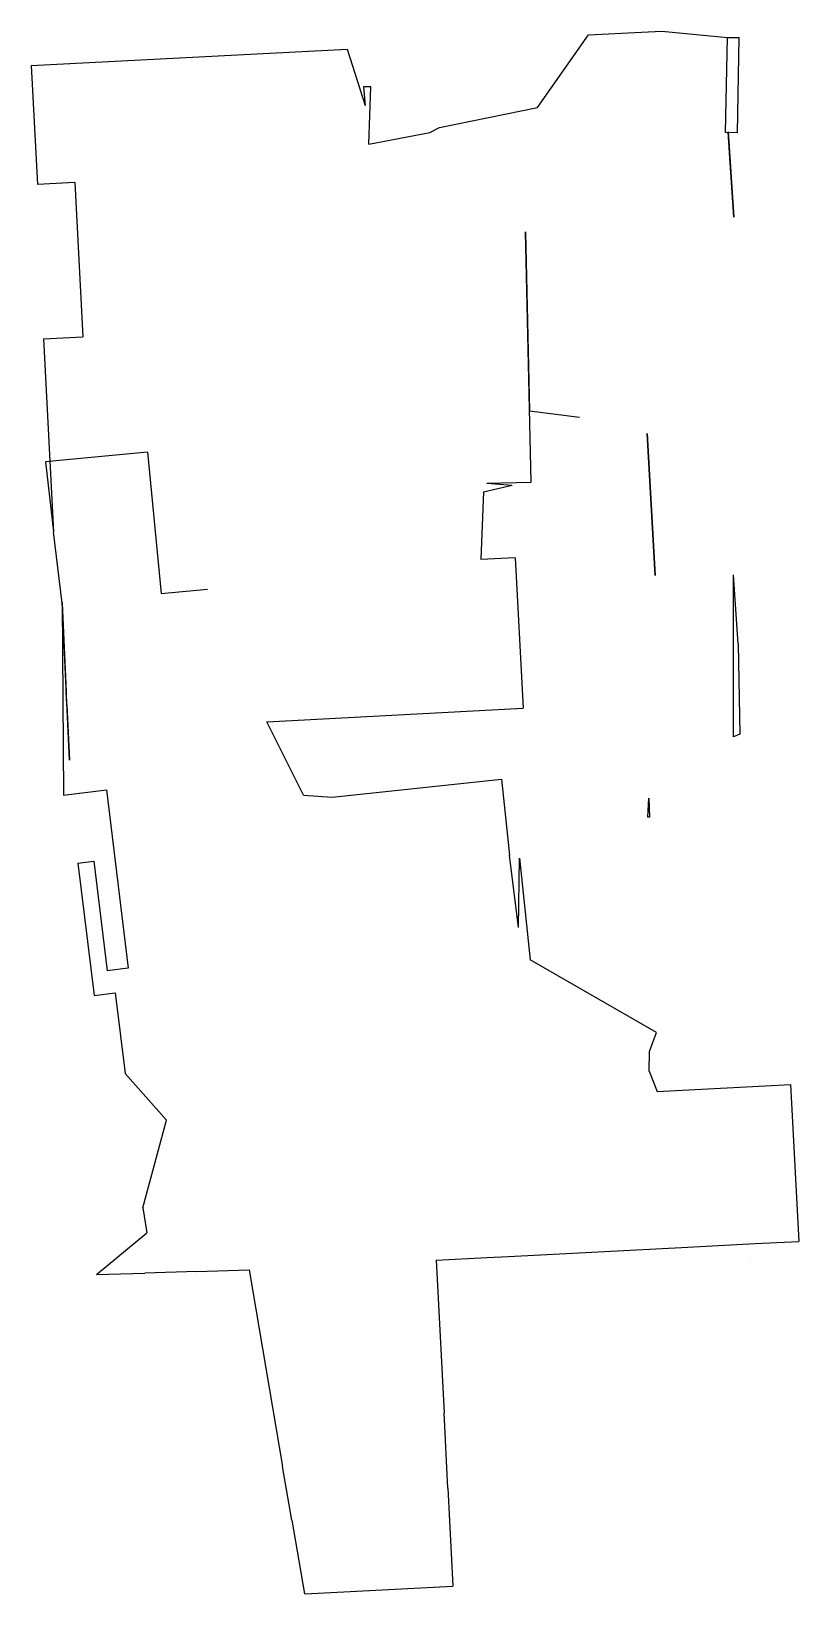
# Model space of a CAD drawing. Header units: metres. Extents: x 459 to 1316, y 12 to 1757.
import ezdxf

# ---------------------------------------------------------------- set-up
doc = ezdxf.new("R2010")
doc.units = ezdxf.units.M

msp = doc.modelspace()

# ---------------------------------------------------------------- linework, layer by layer
for p, q in [((1024, 1672), (1081, 1753)), ((1081, 1753), (1140, 1756)), ((1140, 1756), (1162.8, 1757.2)), ((1162.8, 1757.2), (1236.1, 1750.3)), ((1234, 1644), (1236.1, 1750.3)), ((1236.1, 1750.3), (1249.3, 1750)), ((1247.2, 1643.7), (1249.3, 1750)), ((459.2, 1718.8), (811.9, 1737)), ((811.9, 1737), (831.7, 1674.3)), ((459.2, 1718.8), (466.1, 1586)), ((830, 1695), (831.7, 1674.3)), ((838, 1695), (830, 1695)), ((836, 1631), (838, 1695)), ((914.6, 1649.8), (1024, 1672)), ((836, 1631), (904, 1643.9)), ((904, 1643.9), (914.6, 1649.8)), ((1247.2, 1643.7), (1234, 1644)), ((1236.8, 1644.7), (1243.4, 1549.6)), ((1238.8, 1615.9), (1236.8, 1644.7)), ((1243.4, 1549.6), (1238.8, 1615.9)), ((508, 1588.2), (466.1, 1586)), ((508, 1588.2), (516.9, 1416)), ((1243.4, 1549.6), (1243.4, 1549.6)), ((1017, 1253.4), (1010.6, 1533)), ((1010.6, 1533), (1010.6, 1532.9)), ((1010.6, 1532.9), (1015.2, 1333.3)), ((472.8, 1413.7), (516.9, 1416)), ((472.8, 1413.7), (484, 1198)), ((1015.2, 1333.3), (1071, 1326)), ((1146.5, 1308), (1155.3, 1149.3)), ((1146.5, 1307.9), (1146.5, 1308)), ((1155.3, 1149.3), (1146.5, 1307.9)), ((588.8, 1287.2), (475.2, 1276.3)), ((475.2, 1276.3), (484, 1198)), ((588.8, 1287.2), (604, 1129)), ((963.7, 1242.8), (961, 1167.6)), ((963.7, 1242.8), (996, 1250.3)), ((967.5, 1252.3), (1017, 1253.4)), ((967.5, 1252.3), (996, 1250.3)), ((493.5, 1118.4), (484, 1198)), ((999.2, 1169), (961, 1167)), ((961, 1167.6), (961, 1167)), ((999.2, 1169), (1008, 1001)), ((1155.3, 1149.3), (1155.3, 1149.3)), ((1243, 969), (1243, 1150)), ((1248, 1073), (1243, 1150)), ((493.5, 1119.4), (495.2, 903.9)), ((502, 943), (493.5, 1119.4)), ((493.5, 1118.4), (498.3, 1019.8)), ((604, 1129), (656, 1134)), ((1248, 1073), (1250, 972)), ((499, 1005), (498.3, 1019.8)), ((499, 1005), (502, 943)), ((722, 986), (1008, 1001)), ((763, 904), (722, 986)), ((1250, 972), (1243, 969)), ((495.2, 903.9), (543.2, 909.8)), ((543.2, 909.8), (567.5, 710.7)), ((795.1, 901.7), (984, 921.8)), ((984, 921.8), (993, 837)), ((495.2, 903.9), (495.2, 903.9)), ((763, 904), (795.1, 901.7)), ((1147.1, 879.4), (1148.4, 900.5)), ((1148.4, 900.5), (1149, 879.3)), ((1149, 879.3), (1147.1, 879.4)), ((511.3, 828), (529, 830.1)), ((511.3, 828), (529.4, 680.1)), ((529, 830.1), (544, 707.9)), ((1003, 756), (993, 837)), ((1003, 756), (1003.9, 833.5)), ((1003.9, 833.5), (1016, 720)), ((1157, 639), (1016, 720)), ((567.5, 710.7), (544, 707.9)), ((529.4, 680.1), (553, 683)), ((553, 683), (564, 593)), ((1149.1, 617.7), (1157, 639)), ((1148.6, 595.6), (1149.1, 617.7)), ((1148.6, 595.6), (1157.7, 573.1)), ((610, 541), (564, 593)), ((1157.7, 573.1), (1306.5, 580.8)), ((1306.5, 580.8), (1315.6, 405.6)), ((583.6, 443.2), (610, 541)), ((583.6, 443.2), (588, 415)), ((532.1, 368.5), (588, 415)), ((1191.9, 399.2), (1267, 403.1)), ((1267, 403.1), (1315.6, 405.6)), ((910.9, 384.6), (968, 387.5)), ((910.9, 384.6), (919.8, 214.2)), ((968, 387.5), (991.9, 388.8)), ((991.9, 388.8), (1191.9, 399.2)), ((1261.9, 387.6), (1261.9, 387.6)), ((1261.9, 387.6), (1261.9, 387.6)), ((532.1, 368.5), (586.1, 370.2)), ((644, 372), (586.1, 370.2)), ((644, 372), (702.2, 373.8)), ((702.2, 373.8), (739.7, 154.3)), ((924.1, 130.1), (919.8, 214.2)), ((750, 94), (739.7, 154.3)), ((924.1, 130.1), (929.8, 20.6)), ((750, 94), (764, 12)), ((765, 12), (929.8, 20.6)), ((765, 12), (764, 12))]:
    msp.add_line(p, q)

doc.saveas('drawing.dxf')
